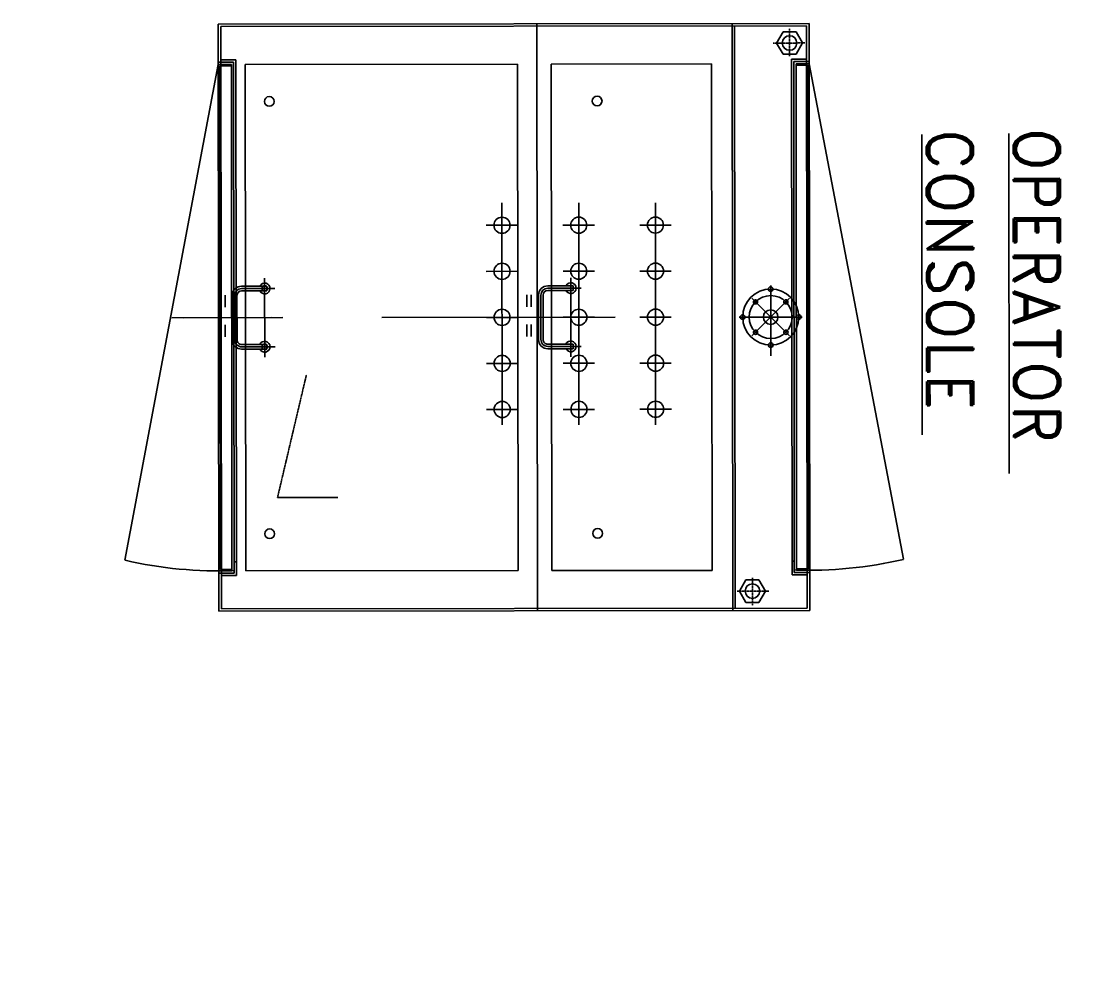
# Model space of a CAD drawing. Header units: feet. Extents: x -99009 to 3252343, y -11094690 to 9035152.
# Drawn here: x 2518435 to 2519816, y -1971870 to -1970620 of the extents above; entities that cross this region are included whole.
import ezdxf

# ---------------------------------------------------------------- set-up
doc = ezdxf.new("R2010")
doc.units = ezdxf.units.FT
doc.linetypes.add('CENTER', pattern=[2, 1.25, -0.25, 0.25, -0.25])
doc.linetypes.add('DASHED', pattern=[0.75, 0.5, -0.25])
for name, color, linetype in [('1', 1, 'Continuous'), ('K-LINE', 7, 'Continuous'), ('栗本図面枠', 7, 'Continuous')]:
    doc.layers.add(name, color=color, linetype=linetype)
doc.styles.add('ROMAND', font='romand', dxfattribs={"width": 0.9, "oblique": 15, "height": 3})
doc.styles.add('ROMANS', font='romans.shx', dxfattribs={"width": 0.75})

# ---------------------------------------------------------------- blocks, each defined once
blk = doc.blocks.new('K24582845e8a56')
at = {"layer": '栗本図面枠', "color": 1}
for p, q in [((-5755.2, -679.9, 0), (-5312.1, -679.9, 0)), ((-5753.9, -793.2, 0), (-5362.7, -793.2, 0)), ((-5846.3, -940, 0), (-5200.4, -817.6, 0)), ((-5895.6, -943.2, 0), (-5895.6, -1706.8, 0)), ((-5137, -943.2, 0), (-5895.6, -943.2, 0)), ((-5873.4, -948.4, 0), (-5888.1, -956.9, 0)), ((-5858.7, -956.9, 0), (-5873.4, -948.4, 0)), ((-5852.3, -963, 0), (-5852.3, -943, 0)), ((-5849.3, -960, 0), (-5849.3, -940, 0)), ((-5846.3, -940, 0), (-5186.3, -940, 0)), ((-5846.3, -957, 0), (-5846.3, -940, 0)), ((-5844.3, -942, 0), (-5188.3, -942, 0)), ((-5844.3, -957, 0), (-5844.3, -942, 0)), ((-5516.3, -949.2, 0), (-5516.3, -1031.6, 0)), ((-5188.3, -957, 0), (-5188.3, -942, 0)), ((-5186.3, -957, 0), (-5186.3, -940, 0)), ((-5183.3, -960, 0), (-5183.3, -940, 0)), ((-5180.3, -963, 0), (-5180.3, -943, 0)), ((-5137, -943.2, 0), (-5137, -1706.8, 0)), ((-5888.1, -956.9, 0), (-5888.1, -973.9, 0)), ((-5858.7, -973.9, 0), (-5858.7, -956.9, 0)), ((-5852.3, -963, 0), (-5180.3, -963, 0)), ((-5849.3, -960, 0), (-5183.3, -960, 0)), ((-5846.3, -957, 0), (-5186.3, -957, 0)), ((-5540.9, -1015, 0), (-5491.7, -965.8, 0)), ((-5540.9, -965.8, 0), (-5491.7, -1015, 0)), ((-5198.3, -963, 0), (-5198.3, -960, 0)), ((-5888.1, -973.9, 0), (-5873.4, -982.4, 0)), ((-5873.4, -982.4, 0), (-5858.7, -973.9, 0)), ((-5465.8, -990.4, 0), (-5557.5, -990.4, 0)), ((-5159.2, -997.6, 0), (-5173.9, -1006.1, 0)), ((-5173.9, -1006.1, 0), (-5173.9, -1023.1, 0)), ((-5144.5, -1006.1, 0), (-5159.2, -997.6, 0)), ((-5144.5, -1023.1, 0), (-5144.5, -1006.1, 0)), ((-5173.9, -1023.1, 0), (-5159.2, -1031.6, 0)), ((-5159.2, -1031.6, 0), (-5144.5, -1023.1, 0)), ((-5137, -1037, 0), (-5895.6, -1037, 0)), ((-5846.3, -1067, 0), (-5186.3, -1067, 0)), ((-5846.3, -1276, 0), (-5846.3, -1067, 0)), ((-5186.3, -1067, 0), (-5186.3, -1276, 0)), ((-5636.3, -1161, 0), (-5636.3, -1120, 0)), ((-5576.3, -1161, 0), (-5576.3, -1120, 0)), ((-5516.3, -1161, 0), (-5516.3, -1120, 0)), ((-5456.3, -1161, 0), (-5456.3, -1120, 0)), ((-5396.3, -1161, 0), (-5396.3, -1120, 0)), ((-5665.5, -1140.5, 0), (-5376.1, -1140.5, 0)), ((-5516.3, -1193, 0), (-5516.3, -1497.1, 0)), ((-5636.3, -1220, 0), (-5636.3, -1261, 0)), ((-5576.3, -1220, 0), (-5576.3, -1261, 0)), ((-5516.3, -1220, 0), (-5516.3, -1261, 0)), ((-5456.3, -1220, 0), (-5456.3, -1261, 0)), ((-5396.3, -1220, 0), (-5396.3, -1261, 0)), ((-5665.5, -1240.5, 0), (-5376.1, -1240.5, 0)), ((-5554.3, -1237.5, 0), (-5554.3, -1264.5, 0)), ((-5554.3, -1237.5, 0), (-5554.3, -1281, 0)), ((-5478.3, -1237.5, 0), (-5478.3, -1281, 0)), ((-5567.8, -1251, 0), (-5464.8, -1251, 0)), ((-5557.3, -1248, 0), (-5551.3, -1248, 0)), ((-5557.3, -1248, 0), (-5557.3, -1281, 0)), ((-5551.3, -1248, 0), (-5551.3, -1281, 0)), ((-5481.3, -1248, 0), (-5481.3, -1281, 0)), ((-5475.3, -1248, 0), (-5481.3, -1248, 0)), ((-5475.3, -1248, 0), (-5475.3, -1281, 0)), ((-5186.3, -1276, 0), (-5846.3, -1276, 0)), ((-5545.3, -1287, 0), (-5487.3, -1287, 0)), ((-5545.3, -1290, 0), (-5487.3, -1290, 0)), ((-5545.3, -1293, 0), (-5487.3, -1293, 0)), ((-5186.3, -1320, 0), (-5846.3, -1320, 0)), ((-5846.3, -1675, 0), (-5846.3, -1320, 0)), ((-5636.3, -1320, 0), (-5636.3, -1361, 0)), ((-5576.3, -1320, 0), (-5576.3, -1361, 0)), ((-5516.3, -1320, 0), (-5516.3, -1361, 0)), ((-5456.3, -1320, 0), (-5456.3, -1361, 0)), ((-5396.3, -1320, 0), (-5396.3, -1361, 0)), ((-5186.3, -1675, 0), (-5186.3, -1320, 0)), ((-5665.5, -1340.5, 0), (-5376.1, -1340.5, 0)), ((-5516.3, -1626.4, 0), (-5516.3, -1755.8, 0)), ((-5554.3, -1636.5, 0), (-5554.3, -1663.5, 0)), ((-5554.3, -1636.5, 0), (-5554.3, -1680, 0)), ((-5516.3, -1641.4, 0), (-5516.3, -1770.8, 0)), ((-5478.3, -1636.5, 0), (-5478.3, -1663.5, 0)), ((-5478.3, -1636.5, 0), (-5478.3, -1680, 0)), ((-5567.8, -1650, 0), (-5464.8, -1650, 0)), ((-5567.8, -1650, 0), (-5464.8, -1650, 0)), ((-5557.3, -1647, 0), (-5551.3, -1647, 0)), ((-5557.3, -1647, 0), (-5557.3, -1680, 0)), ((-5551.3, -1647, 0), (-5551.3, -1680, 0)), ((-5481.3, -1647, 0), (-5481.3, -1680, 0)), ((-5475.3, -1647, 0), (-5481.3, -1647, 0)), ((-5475.3, -1647, 0), (-5475.3, -1680, 0)), ((-5186.3, -1675, 0), (-5846.3, -1675, 0)), ((-5852.3, -1687, 0), (-5180.3, -1687, 0)), ((-5852.3, -1687, 0), (-5852.3, -1707, 0)), ((-5849.3, -1690, 0), (-5183.3, -1690, 0)), ((-5849.3, -1690, 0), (-5849.3, -1710, 0)), ((-5846.3, -1693, 0), (-5186.3, -1693, 0)), ((-5846.3, -1693, 0), (-5846.3, -1710, 0)), ((-5844.3, -1693, 0), (-5844.3, -1708, 0)), ((-5545.3, -1686, 0), (-5487.3, -1686, 0)), ((-5545.3, -1689, 0), (-5487.3, -1689, 0)), ((-5545.3, -1692, 0), (-5487.3, -1692, 0)), ((-5198.3, -1687, 0), (-5198.3, -1690, 0)), ((-5188.3, -1693, 0), (-5188.3, -1708, 0)), ((-5186.3, -1693, 0), (-5186.3, -1710, 0)), ((-5183.3, -1690, 0), (-5183.3, -1710, 0)), ((-5180.3, -1687, 0), (-5180.3, -1707, 0)), ((-5137, -1706.8, 0), (-5895.6, -1706.8, 0)), ((-5846.3, -1710, 0), (-5200.4, -1832.4, 0)), ((-5844.3, -1708, 0), (-5188.3, -1708, 0))]:
    blk.add_line(p, q, dxfattribs=at)
at = {"layer": '栗本図面枠', "color": 1, "linetype": 'Continuous'}
for p, q in [((-5898.8, -940, 0), (-5898.8, -1710, 0)), ((-5133.8, -940, 0), (-5898.8, -940, 0)), ((-5133.8, -940, 0), (-5133.8, -1710, 0)), ((-5133.8, -1040, 0), (-5898.8, -1040, 0)), ((-5133.8, -1295, 0), (-5898.8, -1295, 0)), ((-5133.8, -1710, 0), (-5898.8, -1710, 0))]:
    blk.add_line(p, q, dxfattribs=at)
at = {"layer": '栗本図面枠', "color": 1, "linetype": 'CENTER'}
for p, q in [((-5873.4, -945.5, 0), (-5873.4, -986.8, 0)), ((-5856.1, -965.4, 0), (-5892.3, -965.4, 0)), ((-5159.2, -1034.5, 0), (-5159.2, -993.2, 0)), ((-5176.6, -1014.6, 0), (-5140.3, -1014.6, 0))]:
    blk.add_line(p, q, dxfattribs=at)
at = {"layer": '栗本図面枠', "color": 1, "linetype": 'DASHED'}
for p, q in [((-5281.8, -1633.5, 0), (-5281.8, -1555, 0)), ((-5441.4, -1595.7, 0), (-5281.8, -1633.5, 0))]:
    blk.add_line(p, q, dxfattribs=at)
at = {"layer": '栗本図面枠', "color": 1}
for centre, radius in [((-5516.3, -953.9, 0), 3), ((-5516.3, -990.4, 0), 36.5), ((-5516.3, -990.4, 0), 28), ((-5536.1, -970.6, 0), 2.75), ((-5496.5, -970.6, 0), 2.75), ((-5552.8, -990.4, 0), 3), ((-5516.3, -990.4, 0), 9.5), ((-5479.8, -990.4, 0), 3), ((-5536.1, -1010.2, 0), 2.75), ((-5496.5, -1010.2, 0), 2.75), ((-5516.3, -1026.9, 0), 3), ((-5636.3, -1140.5, 0), 10.5), ((-5576.3, -1140.5, 0), 10.5), ((-5516.3, -1140.5, 0), 10.5), ((-5456.3, -1140.5, 0), 10.5), ((-5396.3, -1140.5, 0), 10.5), ((-5636.3, -1240.5, 0), 10.5), ((-5576.3, -1240.5, 0), 10.5), ((-5516.3, -1240.5, 0), 10.5), ((-5456.3, -1240.5, 0), 10.5), ((-5396.3, -1240.5, 0), 10.5), ((-5636.3, -1340.5, 0), 10.5), ((-5576.3, -1340.5, 0), 10.5), ((-5516.3, -1340.5, 0), 10.5), ((-5456.3, -1340.5, 0), 10.5), ((-5396.3, -1340.5, 0), 10.5), ((-5554.3, -1650, 0), 3.5), ((-5478.3, -1650, 0), 3.5)]:
    blk.add_circle(centre, radius, dxfattribs=at)
at = {"layer": '栗本図面枠', "color": 1, "linetype": 'Continuous'}
for centre in [(-5873.4, -965.4, 0), (-5159.2, -1014.6, 0)]:
    blk.add_circle(centre, 9.52, dxfattribs=at)
at = {"layer": '栗本図面枠', "color": 1}
for centre, radius, start, end in [((-5726.3, -940, 0), 540, 357.8775, 13.0958), ((-5798, -1216.3, 0), 6.35, 0, 180), ((-5234.6, -1216.3, 0), 6.35, 0, 180), ((-5798, -1216.3, 0), 6.35, 180, 0), ((-5234.6, -1216.3, 0), 6.35, 180, 0), ((-5554.3, -1251, 0), 7, 295.3769, 240), ((-5478.3, -1251, 0), 7, 295.3769, 244.6231), ((-5545.3, -1281, 0), 12, 180, 270), ((-5545.3, -1281, 0), 9, 180, 270), ((-5545.3, -1281, 0), 6, 180, 270), ((-5487.3, -1281, 0), 6, 270, 0), ((-5487.3, -1281, 0), 12, 270, 0), ((-5487.3, -1281, 0), 9, 270, 0), ((-5798, -1643.7, 0), 6.35, 0, 180), ((-5554.3, -1650, 0), 7, 295.3769, 240), ((-5478.3, -1650, 0), 7, 295.3769, 244.6231), ((-5234.6, -1643.7, 0), 6.35, 0, 180), ((-5798, -1643.7, 0), 6.35, 180, 0), ((-5234.6, -1643.7, 0), 6.35, 180, 0), ((-5545.3, -1680, 0), 12, 180, 270), ((-5545.3, -1680, 0), 9, 180, 270), ((-5545.3, -1680, 0), 6, 180, 270), ((-5487.3, -1680, 0), 6, 270, 0), ((-5487.3, -1680, 0), 12, 270, 0), ((-5487.3, -1680, 0), 9, 270, 0), ((-5726.3, -1710, 0), 540, 346.9042, 2.1225)]:
    blk.add_arc(centre, radius, start, end, dxfattribs=at)
for s, height, style, p in [('OPERATOR', 60, 'ROMAND', (-5762.7, -673.3, 0)), ('CONSOLE', 60, 'ROMAND', (-5761.4, -786.6, 0)), ('=', 20, 'ROMANS', (-5548.9, -1314, 0)), ('=', 20, 'ROMANS', (-5510.2, -1314, 0)), ('=', 20, 'ROMANS', (-5548.9, -1713, 0)), ('=', 20, 'ROMANS', (-5510.2, -1713, 0))]:
    blk.add_text(s, height=height, dxfattribs=dict(at, style=style)).set_placement(p)

msp = doc.modelspace()

# ---------------------------------------------------------------- linework, layer by layer
at = {"layer": '1'}
msp.add_arc((2520410.24778, -1978395.99612), 100000, 84.1346387202, 194.3871675539, dxfattribs=at)

# ---------------------------------------------------------------- block references
at = {"layer": 'K-LINE', "color": 2, "linetype": 'Continuous', "lineweight": 15, "rotation": 270.0650517140735}
msp.add_blockref('K24582845e8a56', (2520408.11897, -1976520.99344), dxfattribs=at)

doc.saveas('drawing.dxf')
